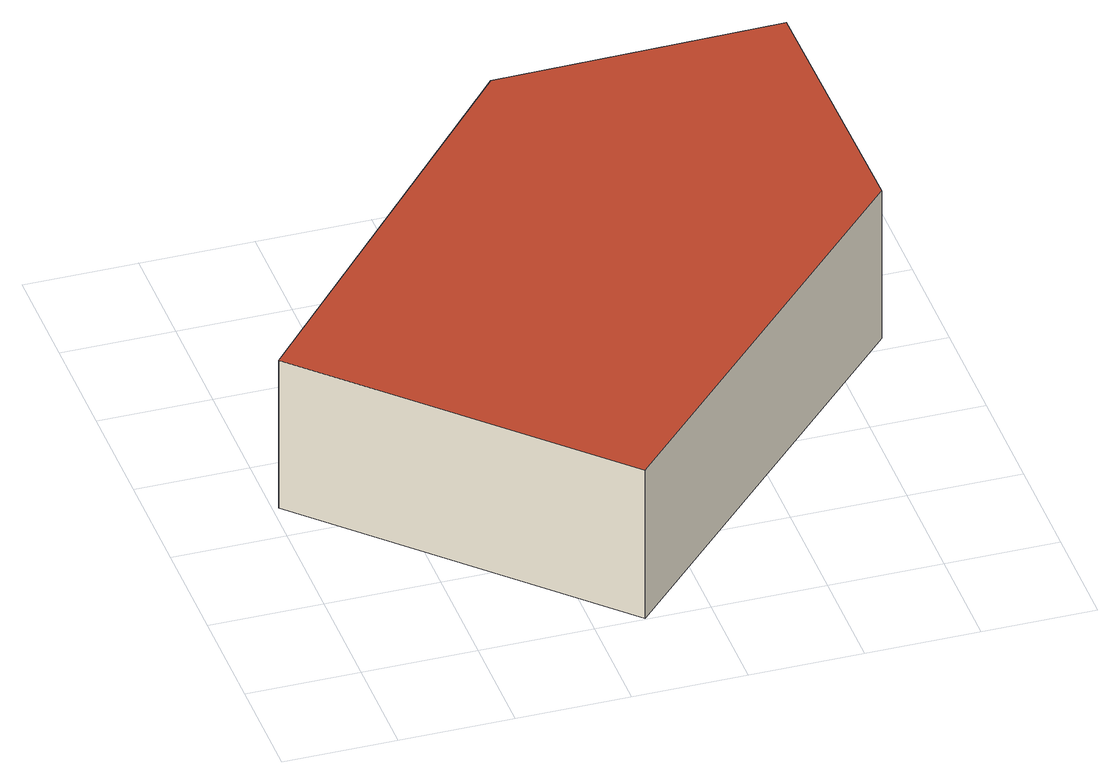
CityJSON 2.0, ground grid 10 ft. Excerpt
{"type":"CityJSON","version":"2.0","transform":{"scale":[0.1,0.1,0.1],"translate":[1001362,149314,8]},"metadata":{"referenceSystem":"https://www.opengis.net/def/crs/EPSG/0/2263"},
"CityObjects":{
"building1":{"type":"Building","attributes":{"name":"Bldg_2210015396","BIN":"3412260"},"geometry":[{"type":"MultiSurface","lod":"2","boundaries":[[[0,1,2,3,4]],[[5,6,7,8,9]],[[0,4,9,8]],[[1,0,8,7]],[[2,1,7,6]],[[3,2,6,5]],[[4,3,5,9]]],"semantics":{"surfaces":[{"type":"RoofSurface","BIN":"3412260"},{"type":"GroundSurface"},{"type":"WallSurface"}],"values":[0,1,2,2,2,2,2]}}]}
},
"vertices":[
[544,563,151],[289,559,151],[5,239,151],[244,1,151],[547,315,151],[244,1,2],[5,239,2],[289,559,2],[544,563,2],[547,315,2]
]}
